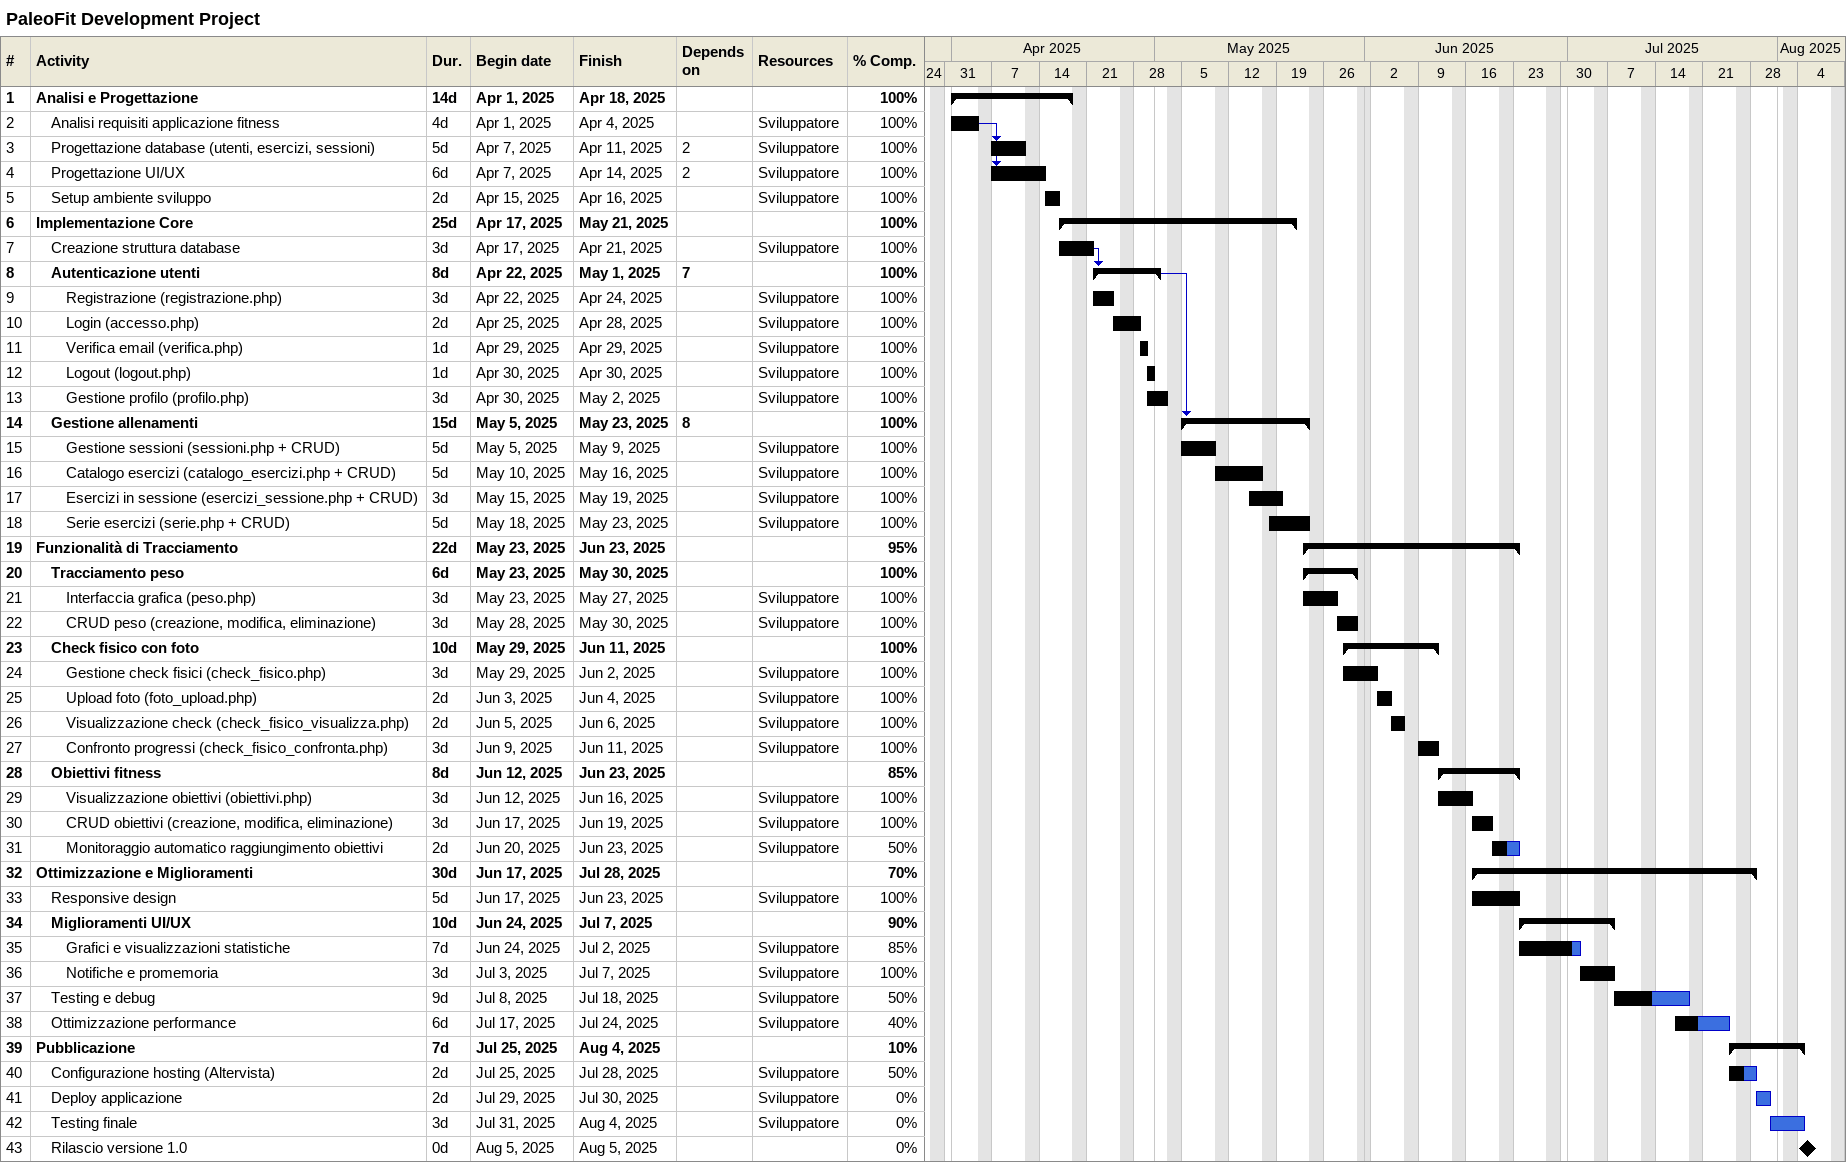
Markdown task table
PaleoFit Development Project

| ID | Level | Task | Duration | Start | Finish | Predecessors | Resources | % complete |
|---|---|---|---|---|---|---|---|---|
| 1 | 1 | **Analisi e Progettazione** | 14d | 2025-04-01 | 2025-04-18 |  |  | 100 |
| 2 | 2 | Analisi requisiti applicazione fitness | 4d | 2025-04-01 | 2025-04-04 |  | Sviluppatore | 100 |
| 3 | 2 | Progettazione database (utenti, esercizi, sessioni) | 5d | 2025-04-07 | 2025-04-11 | 2 | Sviluppatore | 100 |
| 4 | 2 | Progettazione UI/UX | 6d | 2025-04-07 | 2025-04-14 | 2 | Sviluppatore | 100 |
| 5 | 2 | Setup ambiente sviluppo | 2d | 2025-04-15 | 2025-04-16 |  | Sviluppatore | 100 |
| 6 | 1 | **Implementazione Core** | 25d | 2025-04-17 | 2025-05-21 |  |  | 100 |
| 7 | 2 | Creazione struttura database | 3d | 2025-04-17 | 2025-04-21 |  | Sviluppatore | 100 |
| 8 | 2 | **Autenticazione utenti** | 8d | 2025-04-22 | 2025-05-01 | 7 |  | 100 |
| 9 | 3 | Registrazione (registrazione.php) | 3d | 2025-04-22 | 2025-04-24 |  | Sviluppatore | 100 |
| 10 | 3 | Login (accesso.php) | 2d | 2025-04-25 | 2025-04-28 |  | Sviluppatore | 100 |
| 11 | 3 | Verifica email (verifica.php) | 1d | 2025-04-29 | 2025-04-29 |  | Sviluppatore | 100 |
| 12 | 3 | Logout (logout.php) | 1d | 2025-04-30 | 2025-04-30 |  | Sviluppatore | 100 |
| 13 | 3 | Gestione profilo (profilo.php) | 3d | 2025-04-30 | 2025-05-02 |  | Sviluppatore | 100 |
| 14 | 2 | **Gestione allenamenti** | 15d | 2025-05-05 | 2025-05-23 | 8 |  | 100 |
| 15 | 3 | Gestione sessioni (sessioni.php + CRUD) | 5d | 2025-05-05 | 2025-05-09 |  | Sviluppatore | 100 |
| 16 | 3 | Catalogo esercizi (catalogo_esercizi.php + CRUD) | 5d | 2025-05-10 | 2025-05-16 |  | Sviluppatore | 100 |
| 17 | 3 | Esercizi in sessione (esercizi_sessione.php + CRUD) | 3d | 2025-05-15 | 2025-05-19 |  | Sviluppatore | 100 |
| 18 | 3 | Serie esercizi (serie.php + CRUD) | 5d | 2025-05-18 | 2025-05-23 |  | Sviluppatore | 100 |
| 19 | 1 | **Funzionalità di Tracciamento** | 22d | 2025-05-23 | 2025-06-23 |  |  | 95 |
| 20 | 2 | **Tracciamento peso** | 6d | 2025-05-23 | 2025-05-30 |  |  | 100 |
| 21 | 3 | Interfaccia grafica (peso.php) | 3d | 2025-05-23 | 2025-05-27 |  | Sviluppatore | 100 |
| 22 | 3 | CRUD peso (creazione, modifica, eliminazione) | 3d | 2025-05-28 | 2025-05-30 |  | Sviluppatore | 100 |
| 23 | 2 | **Check fisico con foto** | 10d | 2025-05-29 | 2025-06-11 |  |  | 100 |
| 24 | 3 | Gestione check fisici (check_fisico.php) | 3d | 2025-05-29 | 2025-06-02 |  | Sviluppatore | 100 |
| 25 | 3 | Upload foto (foto_upload.php) | 2d | 2025-06-03 | 2025-06-04 |  | Sviluppatore | 100 |
| 26 | 3 | Visualizzazione check (check_fisico_visualizza.php) | 2d | 2025-06-05 | 2025-06-06 |  | Sviluppatore | 100 |
| 27 | 3 | Confronto progressi (check_fisico_confronta.php) | 3d | 2025-06-09 | 2025-06-11 |  | Sviluppatore | 100 |
| 28 | 2 | **Obiettivi fitness** | 8d | 2025-06-12 | 2025-06-23 |  |  | 85 |
| 29 | 3 | Visualizzazione obiettivi (obiettivi.php) | 3d | 2025-06-12 | 2025-06-16 |  | Sviluppatore | 100 |
| 30 | 3 | CRUD obiettivi (creazione, modifica, eliminazione) | 3d | 2025-06-17 | 2025-06-19 |  | Sviluppatore | 100 |
| 31 | 3 | Monitoraggio automatico raggiungimento obiettivi | 2d | 2025-06-20 | 2025-06-23 |  | Sviluppatore | 50 |
| 32 | 1 | **Ottimizzazione e Miglioramenti** | 30d | 2025-06-17 | 2025-07-28 |  |  | 70 |
| 33 | 2 | Responsive design | 5d | 2025-06-17 | 2025-06-23 |  | Sviluppatore | 100 |
| 34 | 2 | **Miglioramenti UI/UX** | 10d | 2025-06-24 | 2025-07-07 |  |  | 90 |
| 35 | 3 | Grafici e visualizzazioni statistiche | 7d | 2025-06-24 | 2025-07-02 |  | Sviluppatore | 85 |
| 36 | 3 | Notifiche e promemoria | 3d | 2025-07-03 | 2025-07-07 |  | Sviluppatore | 100 |
| 37 | 2 | Testing e debug | 9d | 2025-07-08 | 2025-07-18 |  | Sviluppatore | 50 |
| 38 | 2 | Ottimizzazione performance | 6d | 2025-07-17 | 2025-07-24 |  | Sviluppatore | 40 |
| 39 | 1 | **Pubblicazione** | 7d | 2025-07-25 | 2025-08-04 |  |  | 10 |
| 40 | 2 | Configurazione hosting (Altervista) | 2d | 2025-07-25 | 2025-07-28 |  | Sviluppatore | 50 |
| 41 | 2 | Deploy applicazione | 2d | 2025-07-29 | 2025-07-30 |  | Sviluppatore | 0 |
| 42 | 2 | Testing finale | 3d | 2025-07-31 | 2025-08-04 |  | Sviluppatore | 0 |
| 43 | 2 | Rilascio versione 1.0 | 0d | 2025-08-05 | 2025-08-05 |  |  | 0 |
